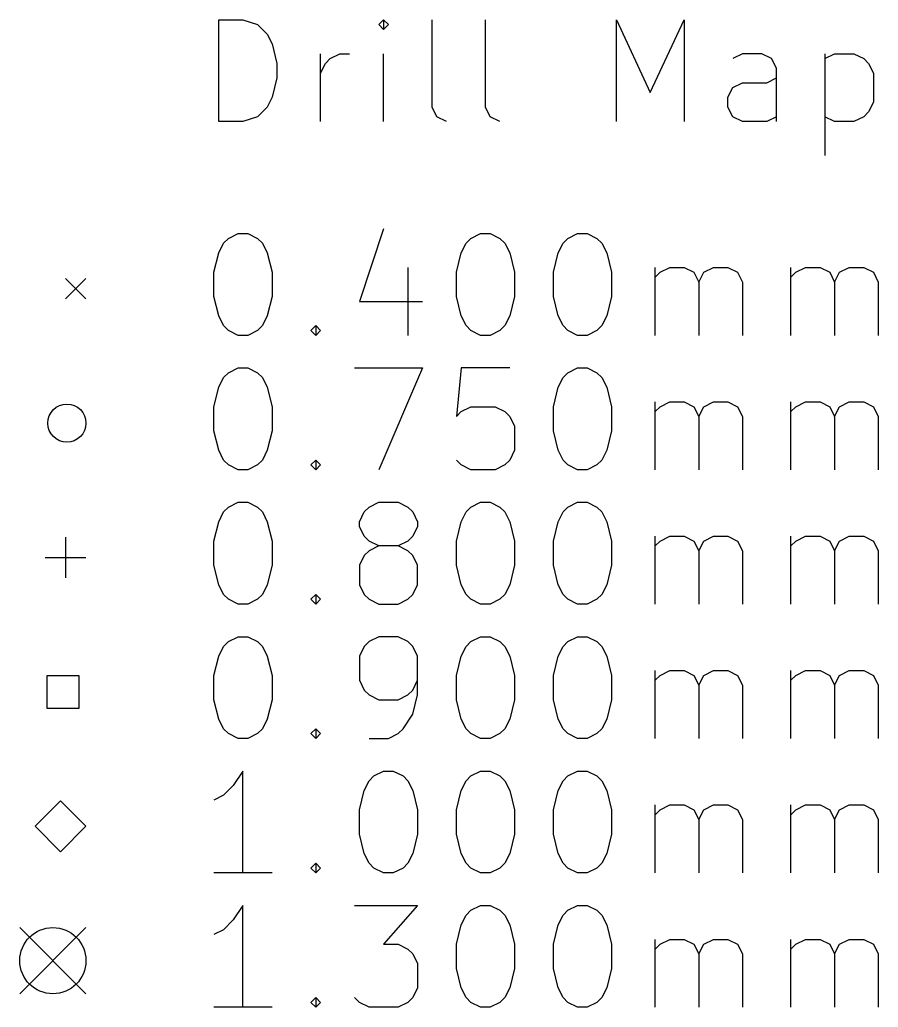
# Model space of a CAD drawing. Extents: x 107.9 to 175.6, y -119.3 to -40.6.
# Drawn here: x 107.89 to 124.76, y -118.58 to -99.18 of the extents above; entities that cross this region are included whole.
import ezdxf

# ---------------------------------------------------------------- set-up
doc = ezdxf.new("R2010")
doc.units = 0
doc.layers.add('BLACK', color=7, linetype='CONTINUOUS')

msp = doc.modelspace()

# ---------------------------------------------------------------- linework, layer by layer
at = {"layer": 'BLACK', "linetype": 'CONTINUOUS'}
for p, q in [((111.802768, -101.183838), (111.802768, -99.183838)), ((111.802768, -99.183838), (112.278958, -99.183838)), ((112.278958, -99.183838), (112.564673, -99.279076)), ((112.564673, -99.279076), (112.755149, -99.469552)), ((115.040863, -99.183838), (114.945625, -99.279076)), ((114.945625, -99.279076), (115.040863, -99.374314)), ((115.136101, -99.279076), (115.040863, -99.183838)), ((115.040863, -99.183838), (115.040863, -99.374314)), ((115.040863, -99.374314), (115.136101, -99.279076)), ((115.993244, -100.898123), (115.993244, -99.183838)), ((117.040863, -100.898123), (117.040863, -99.183838)), ((119.612292, -101.183838), (119.612292, -99.183838)), ((119.612292, -99.183838), (120.278959, -100.612409)), ((120.278959, -100.612409), (120.945625, -99.183838)), ((120.945625, -99.183838), (120.945625, -101.183838)), ((112.755149, -99.469552), (112.850387, -99.660028)), ((112.850387, -99.660028), (112.945625, -100.04098)), ((113.802768, -101.183838), (113.802768, -99.850504)), ((113.993244, -99.945742), (114.18372, -99.850504)), ((114.18372, -99.850504), (114.374197, -99.850504)), ((115.040863, -101.183838), (115.040863, -99.850504)), ((122.088482, -99.850504), (121.898006, -99.945742)), ((122.469435, -99.850504), (122.088482, -99.850504)), ((122.659911, -99.945742), (122.469435, -99.850504)), ((123.70753, -99.850504), (123.70753, -101.850504)), ((123.70753, -99.945742), (123.898006, -99.850504)), ((123.898006, -99.850504), (124.278959, -99.850504)), ((124.278959, -99.850504), (124.469435, -99.945742)), ((112.945625, -100.04098), (112.945625, -100.326695)), ((113.802768, -100.231457), (113.898006, -100.04098)), ((113.898006, -100.04098), (113.993244, -99.945742)), ((122.755149, -100.136219), (122.659911, -99.945742)), ((124.469435, -99.945742), (124.564673, -100.04098)), ((124.564673, -100.04098), (124.659911, -100.231457)), ((122.755149, -101.183838), (122.755149, -100.136219)), ((124.659911, -100.231457), (124.659911, -100.802885)), ((112.945625, -100.326695), (112.850387, -100.707647)), ((121.898006, -100.517171), (122.088482, -100.421933)), ((122.088482, -100.421933), (122.564673, -100.421933)), ((122.564673, -100.421933), (122.755149, -100.326695)), ((121.802768, -100.707647), (121.898006, -100.517171)), ((112.850387, -100.707647), (112.755149, -100.898123)), ((121.802768, -100.898123), (121.802768, -100.707647)), ((124.659911, -100.802885), (124.564673, -100.993361)), ((112.755149, -100.898123), (112.564673, -101.0886)), ((116.088482, -101.0886), (115.993244, -100.898123)), ((117.136101, -101.0886), (117.040863, -100.898123)), ((121.898006, -101.0886), (121.802768, -100.898123)), ((124.564673, -100.993361), (124.469435, -101.0886)), ((112.278958, -101.183838), (111.802768, -101.183838)), ((112.564673, -101.0886), (112.278958, -101.183838)), ((116.278958, -101.183838), (116.088482, -101.0886)), ((117.326577, -101.183838), (117.136101, -101.0886)), ((122.088482, -101.183838), (121.898006, -101.0886)), ((122.564673, -101.183838), (122.088482, -101.183838)), ((122.755149, -101.0886), (122.564673, -101.183838)), ((123.898006, -101.183838), (123.70753, -101.0886)), ((124.278959, -101.183838), (123.898006, -101.183838)), ((124.469435, -101.0886), (124.278959, -101.183838)), ((111.993244, -103.479076), (112.18372, -103.383838)), ((112.18372, -103.383838), (112.374197, -103.383838)), ((112.374197, -103.383838), (112.564673, -103.479076)), ((115.040863, -103.2886), (114.564673, -104.717171)), ((116.755149, -103.479076), (116.945625, -103.383838)), ((116.945625, -103.383838), (117.136102, -103.383838)), ((117.136102, -103.383838), (117.326578, -103.479076)), ((118.659911, -103.479076), (118.850387, -103.383838)), ((118.850387, -103.383838), (119.040864, -103.383838)), ((119.040864, -103.383838), (119.23134, -103.479076)), ((111.802768, -103.76479), (111.898006, -103.574314)), ((111.898006, -103.574314), (111.993244, -103.479076)), ((112.564673, -103.479076), (112.659911, -103.574314)), ((112.659911, -103.574314), (112.755149, -103.76479)), ((116.564673, -103.76479), (116.659911, -103.574314)), ((116.659911, -103.574314), (116.755149, -103.479076)), ((117.326578, -103.479076), (117.421816, -103.574314)), ((117.421816, -103.574314), (117.517054, -103.76479)), ((118.469435, -103.76479), (118.564673, -103.574314)), ((118.564673, -103.574314), (118.659911, -103.479076)), ((119.23134, -103.479076), (119.326578, -103.574314)), ((119.326578, -103.574314), (119.421816, -103.76479)), ((111.70753, -104.145742), (111.802768, -103.76479)), ((112.755149, -103.76479), (112.850387, -104.145742)), ((116.469435, -104.145742), (116.564673, -103.76479)), ((117.517054, -103.76479), (117.612292, -104.145742)), ((118.374197, -104.145742), (118.469435, -103.76479)), ((119.421816, -103.76479), (119.517054, -104.145742)), ((111.70753, -104.621933), (111.70753, -104.145742)), ((112.850387, -104.145742), (112.850387, -104.621933)), ((115.517054, -104.050504), (115.517054, -105.383838)), ((116.469435, -104.621933), (116.469435, -104.145742)), ((117.612292, -104.145742), (117.612292, -104.621933)), ((118.374197, -104.621933), (118.374197, -104.145742)), ((119.517054, -104.145742), (119.517054, -104.621933)), ((120.374197, -105.383838), (120.374197, -104.050504)), ((120.374197, -104.24098), (120.469435, -104.145742)), ((120.469435, -104.145742), (120.659911, -104.050504)), ((120.659911, -104.050504), (120.945626, -104.050504)), ((120.945626, -104.050504), (121.136102, -104.145742)), ((121.136102, -104.145742), (121.23134, -104.336219)), ((121.23134, -104.336219), (121.326578, -104.145742)), ((121.326578, -104.145742), (121.517054, -104.050504)), ((121.517054, -104.050504), (121.802768, -104.050504)), ((121.802768, -104.050504), (121.993245, -104.145742)), ((121.993245, -104.145742), (122.088483, -104.336219)), ((123.040864, -105.383838), (123.040864, -104.050504)), ((123.040864, -104.24098), (123.136102, -104.145742)), ((123.136102, -104.145742), (123.326578, -104.050504)), ((123.326578, -104.050504), (123.612293, -104.050504)), ((123.612293, -104.050504), (123.802769, -104.145742)), ((123.802769, -104.145742), (123.898007, -104.336219)), ((123.898007, -104.336219), (123.993245, -104.145742)), ((123.993245, -104.145742), (124.183721, -104.050504)), ((124.183721, -104.050504), (124.469435, -104.050504)), ((124.469435, -104.050504), (124.659912, -104.145742)), ((124.659912, -104.145742), (124.75515, -104.336219)), ((108.795, -104.269), (109.195, -104.669)), ((109.195, -104.269), (108.795, -104.669)), ((121.23134, -104.336219), (121.23134, -105.383838)), ((122.088483, -104.336219), (122.088483, -105.383838)), ((123.898007, -104.336219), (123.898007, -105.383838)), ((124.75515, -104.336219), (124.75515, -105.383838)), ((111.802768, -105.002885), (111.70753, -104.621933)), ((112.850387, -104.621933), (112.755149, -105.002885)), ((114.564673, -104.717171), (115.802768, -104.717171)), ((116.564673, -105.002885), (116.469435, -104.621933)), ((117.612292, -104.621933), (117.517054, -105.002885)), ((118.469435, -105.002885), (118.374197, -104.621933)), ((119.517054, -104.621933), (119.421816, -105.002885)), ((111.898006, -105.193361), (111.802768, -105.002885)), ((112.755149, -105.002885), (112.659911, -105.193361)), ((116.659911, -105.193361), (116.564673, -105.002885)), ((117.517054, -105.002885), (117.421816, -105.193361)), ((118.564673, -105.193361), (118.469435, -105.002885)), ((119.421816, -105.002885), (119.326578, -105.193361)), ((111.993244, -105.2886), (111.898006, -105.193361)), ((112.18372, -105.383838), (111.993244, -105.2886)), ((112.564673, -105.2886), (112.374197, -105.383838)), ((112.659911, -105.193361), (112.564673, -105.2886)), ((113.612292, -105.2886), (113.70753, -105.193361)), ((113.70753, -105.383838), (113.612292, -105.2886)), ((113.70753, -105.193361), (113.802768, -105.2886)), ((113.70753, -105.193361), (113.70753, -105.383838)), ((113.802768, -105.2886), (113.70753, -105.383838)), ((116.755149, -105.2886), (116.659911, -105.193361)), ((116.945625, -105.383838), (116.755149, -105.2886)), ((117.326578, -105.2886), (117.136102, -105.383838)), ((117.421816, -105.193361), (117.326578, -105.2886)), ((118.659911, -105.2886), (118.564673, -105.193361)), ((118.850387, -105.383838), (118.659911, -105.2886)), ((119.23134, -105.2886), (119.040864, -105.383838)), ((119.326578, -105.193361), (119.23134, -105.2886)), ((112.374197, -105.383838), (112.18372, -105.383838)), ((117.136102, -105.383838), (116.945625, -105.383838)), ((119.040864, -105.383838), (118.850387, -105.383838)), ((111.993244, -106.119076), (112.18372, -106.023838)), ((112.18372, -106.023838), (112.374197, -106.023838)), ((112.374197, -106.023838), (112.564673, -106.119076)), ((114.469435, -106.023838), (115.802768, -106.023838)), ((115.802768, -106.023838), (114.945625, -108.023838)), ((116.564673, -106.023838), (116.469435, -106.976219)), ((117.517054, -106.023838), (116.564673, -106.023838)), ((118.659911, -106.119076), (118.850387, -106.023838)), ((118.850387, -106.023838), (119.040864, -106.023838)), ((119.040864, -106.023838), (119.23134, -106.119076)), ((111.802768, -106.40479), (111.898006, -106.214314)), ((111.898006, -106.214314), (111.993244, -106.119076)), ((112.564673, -106.119076), (112.659911, -106.214314)), ((112.659911, -106.214314), (112.755149, -106.40479)), ((118.469435, -106.40479), (118.564673, -106.214314)), ((118.564673, -106.214314), (118.659911, -106.119076)), ((119.23134, -106.119076), (119.326578, -106.214314)), ((119.326578, -106.214314), (119.421816, -106.40479)), ((111.70753, -106.785742), (111.802768, -106.40479)), ((112.755149, -106.40479), (112.850387, -106.785742)), ((118.374197, -106.785742), (118.469435, -106.40479)), ((119.421816, -106.40479), (119.517054, -106.785742)), ((120.374197, -108.023838), (120.374197, -106.690504)), ((120.469435, -106.785742), (120.659911, -106.690504)), ((120.659911, -106.690504), (120.945626, -106.690504)), ((120.945626, -106.690504), (121.136102, -106.785742)), ((121.326578, -106.785742), (121.517054, -106.690504)), ((121.517054, -106.690504), (121.802768, -106.690504)), ((121.802768, -106.690504), (121.993245, -106.785742)), ((123.040864, -108.023838), (123.040864, -106.690504)), ((123.136102, -106.785742), (123.326578, -106.690504)), ((123.326578, -106.690504), (123.612293, -106.690504)), ((123.612293, -106.690504), (123.802769, -106.785742)), ((123.993245, -106.785742), (124.183721, -106.690504)), ((124.183721, -106.690504), (124.469435, -106.690504)), ((124.469435, -106.690504), (124.659912, -106.785742)), ((111.70753, -107.261933), (111.70753, -106.785742)), ((112.850387, -106.785742), (112.850387, -107.261933)), ((116.469435, -106.976219), (116.564673, -106.88098)), ((116.564673, -106.88098), (116.755149, -106.785742)), ((116.755149, -106.785742), (117.23134, -106.785742)), ((117.23134, -106.785742), (117.421816, -106.88098)), ((117.421816, -106.88098), (117.517054, -106.976219)), ((118.374197, -107.261933), (118.374197, -106.785742)), ((119.517054, -106.785742), (119.517054, -107.261933)), ((120.374197, -106.88098), (120.469435, -106.785742)), ((121.136102, -106.785742), (121.23134, -106.976219)), ((121.23134, -106.976219), (121.326578, -106.785742)), ((121.993245, -106.785742), (122.088483, -106.976219)), ((123.040864, -106.88098), (123.136102, -106.785742)), ((123.802769, -106.785742), (123.898007, -106.976219)), ((123.898007, -106.976219), (123.993245, -106.785742)), ((124.659912, -106.785742), (124.75515, -106.976219)), ((117.517054, -106.976219), (117.612292, -107.166695)), ((121.23134, -106.976219), (121.23134, -108.023838)), ((122.088483, -106.976219), (122.088483, -108.023838)), ((123.898007, -106.976219), (123.898007, -108.023838)), ((124.75515, -106.976219), (124.75515, -108.023838)), ((111.802768, -107.642885), (111.70753, -107.261933)), ((112.850387, -107.261933), (112.755149, -107.642885)), ((117.612292, -107.166695), (117.612292, -107.642885)), ((118.469435, -107.642885), (118.374197, -107.261933)), ((119.517054, -107.261933), (119.421816, -107.642885)), ((111.898006, -107.833361), (111.802768, -107.642885)), ((112.755149, -107.642885), (112.659911, -107.833361)), ((117.612292, -107.642885), (117.517054, -107.833361)), ((118.564673, -107.833361), (118.469435, -107.642885)), ((119.421816, -107.642885), (119.326578, -107.833361)), ((111.993244, -107.9286), (111.898006, -107.833361)), ((112.659911, -107.833361), (112.564673, -107.9286)), ((113.612292, -107.9286), (113.70753, -107.833361)), ((113.70753, -107.833361), (113.802768, -107.9286)), ((113.70753, -107.833361), (113.70753, -108.023838)), ((116.564673, -107.9286), (116.469435, -107.833361)), ((117.517054, -107.833361), (117.421816, -107.9286)), ((118.659911, -107.9286), (118.564673, -107.833361)), ((119.326578, -107.833361), (119.23134, -107.9286)), ((112.18372, -108.023838), (111.993244, -107.9286)), ((112.374197, -108.023838), (112.18372, -108.023838)), ((112.564673, -107.9286), (112.374197, -108.023838)), ((113.70753, -108.023838), (113.612292, -107.9286)), ((113.802768, -107.9286), (113.70753, -108.023838)), ((116.755149, -108.023838), (116.564673, -107.9286)), ((117.23134, -108.023838), (116.755149, -108.023838)), ((117.421816, -107.9286), (117.23134, -108.023838)), ((118.850387, -108.023838), (118.659911, -107.9286)), ((119.040864, -108.023838), (118.850387, -108.023838)), ((119.23134, -107.9286), (119.040864, -108.023838)), ((111.898006, -108.854314), (111.993244, -108.759076)), ((111.993244, -108.759076), (112.18372, -108.663838)), ((112.18372, -108.663838), (112.374197, -108.663838)), ((112.374197, -108.663838), (112.564673, -108.759076)), ((112.564673, -108.759076), (112.659911, -108.854314)), ((114.659911, -108.854314), (114.755149, -108.759076)), ((114.755149, -108.759076), (114.945625, -108.663838)), ((114.945625, -108.663838), (115.326578, -108.663838)), ((115.326578, -108.663838), (115.517054, -108.759076)), ((115.517054, -108.759076), (115.612292, -108.854314)), ((116.659911, -108.854314), (116.755149, -108.759076)), ((116.755149, -108.759076), (116.945625, -108.663838)), ((116.945625, -108.663838), (117.136102, -108.663838)), ((117.136102, -108.663838), (117.326578, -108.759076)), ((117.326578, -108.759076), (117.421816, -108.854314)), ((118.564673, -108.854314), (118.659911, -108.759076)), ((118.659911, -108.759076), (118.850387, -108.663838)), ((118.850387, -108.663838), (119.040864, -108.663838)), ((119.040864, -108.663838), (119.23134, -108.759076)), ((119.23134, -108.759076), (119.326578, -108.854314)), ((111.802768, -109.04479), (111.898006, -108.854314)), ((112.659911, -108.854314), (112.755149, -109.04479)), ((114.564673, -109.04479), (114.659911, -108.854314)), ((115.612292, -108.854314), (115.70753, -109.04479)), ((116.564673, -109.04479), (116.659911, -108.854314)), ((117.421816, -108.854314), (117.517054, -109.04479)), ((118.469435, -109.04479), (118.564673, -108.854314)), ((119.326578, -108.854314), (119.421816, -109.04479)), ((111.70753, -109.425742), (111.802768, -109.04479)), ((112.755149, -109.04479), (112.850387, -109.425742)), ((114.564673, -109.140028), (114.564673, -109.04479)), ((114.659911, -109.330504), (114.564673, -109.140028)), ((115.70753, -109.140028), (115.612292, -109.330504)), ((115.70753, -109.04479), (115.70753, -109.140028)), ((116.469435, -109.425742), (116.564673, -109.04479)), ((117.517054, -109.04479), (117.612292, -109.425742)), ((118.374197, -109.425742), (118.469435, -109.04479)), ((119.421816, -109.04479), (119.517054, -109.425742)), ((108.795, -109.349), (108.795, -110.149)), ((114.755149, -109.425742), (114.659911, -109.330504)), ((115.612292, -109.330504), (115.517054, -109.425742)), ((120.374197, -110.663838), (120.374197, -109.330504)), ((120.469435, -109.425742), (120.659911, -109.330504)), ((120.659911, -109.330504), (120.945626, -109.330504)), ((120.945626, -109.330504), (121.136102, -109.425742)), ((121.326578, -109.425742), (121.517054, -109.330504)), ((121.517054, -109.330504), (121.802768, -109.330504)), ((121.802768, -109.330504), (121.993245, -109.425742)), ((123.040864, -110.663838), (123.040864, -109.330504)), ((123.136102, -109.425742), (123.326578, -109.330504)), ((123.326578, -109.330504), (123.612293, -109.330504)), ((123.612293, -109.330504), (123.802769, -109.425742)), ((123.993245, -109.425742), (124.183721, -109.330504)), ((124.183721, -109.330504), (124.469435, -109.330504)), ((124.469435, -109.330504), (124.659912, -109.425742)), ((111.70753, -109.901933), (111.70753, -109.425742)), ((112.850387, -109.425742), (112.850387, -109.901933)), ((114.945625, -109.52098), (114.755149, -109.425742)), ((114.945625, -109.52098), (114.755149, -109.616219)), ((115.326578, -109.52098), (114.945625, -109.52098)), ((115.517054, -109.425742), (115.326578, -109.52098)), ((115.517054, -109.616219), (115.326578, -109.52098)), ((116.469435, -109.901933), (116.469435, -109.425742)), ((117.612292, -109.425742), (117.612292, -109.901933)), ((118.374197, -109.901933), (118.374197, -109.425742)), ((119.517054, -109.425742), (119.517054, -109.901933)), ((120.374197, -109.52098), (120.469435, -109.425742)), ((121.136102, -109.425742), (121.23134, -109.616219)), ((121.23134, -109.616219), (121.326578, -109.425742)), ((121.993245, -109.425742), (122.088483, -109.616219)), ((123.040864, -109.52098), (123.136102, -109.425742)), ((123.802769, -109.425742), (123.898007, -109.616219)), ((123.898007, -109.616219), (123.993245, -109.425742)), ((124.659912, -109.425742), (124.75515, -109.616219)), ((108.395, -109.749), (109.195, -109.749)), ((114.659911, -109.711457), (114.564673, -109.901933)), ((114.755149, -109.616219), (114.659911, -109.711457)), ((115.612292, -109.711457), (115.517054, -109.616219)), ((115.70753, -109.901933), (115.612292, -109.711457)), ((121.23134, -109.616219), (121.23134, -110.663838)), ((122.088483, -109.616219), (122.088483, -110.663838)), ((123.898007, -109.616219), (123.898007, -110.663838)), ((124.75515, -109.616219), (124.75515, -110.663838)), ((111.802768, -110.282885), (111.70753, -109.901933)), ((112.850387, -109.901933), (112.755149, -110.282885)), ((114.564673, -109.901933), (114.564673, -110.282885)), ((115.70753, -110.282885), (115.70753, -109.901933)), ((116.564673, -110.282885), (116.469435, -109.901933)), ((117.612292, -109.901933), (117.517054, -110.282885)), ((118.469435, -110.282885), (118.374197, -109.901933)), ((119.517054, -109.901933), (119.421816, -110.282885)), ((111.898006, -110.473361), (111.802768, -110.282885)), ((112.755149, -110.282885), (112.659911, -110.473361)), ((114.564673, -110.282885), (114.659911, -110.473361)), ((115.612292, -110.473361), (115.70753, -110.282885)), ((116.659911, -110.473361), (116.564673, -110.282885)), ((117.517054, -110.282885), (117.421816, -110.473361)), ((118.564673, -110.473361), (118.469435, -110.282885)), ((119.421816, -110.282885), (119.326578, -110.473361)), ((111.993244, -110.5686), (111.898006, -110.473361)), ((112.18372, -110.663838), (111.993244, -110.5686)), ((112.564673, -110.5686), (112.374197, -110.663838)), ((112.659911, -110.473361), (112.564673, -110.5686)), ((113.612292, -110.5686), (113.70753, -110.473361)), ((113.70753, -110.663838), (113.612292, -110.5686)), ((113.70753, -110.473361), (113.802768, -110.5686)), ((113.70753, -110.473361), (113.70753, -110.663838)), ((113.802768, -110.5686), (113.70753, -110.663838)), ((114.659911, -110.473361), (114.755149, -110.5686)), ((114.755149, -110.5686), (114.945625, -110.663838)), ((115.326578, -110.663838), (115.517054, -110.5686)), ((115.517054, -110.5686), (115.612292, -110.473361)), ((116.755149, -110.5686), (116.659911, -110.473361)), ((116.945625, -110.663838), (116.755149, -110.5686)), ((117.326578, -110.5686), (117.136102, -110.663838)), ((117.421816, -110.473361), (117.326578, -110.5686)), ((118.659911, -110.5686), (118.564673, -110.473361)), ((118.850387, -110.663838), (118.659911, -110.5686)), ((119.23134, -110.5686), (119.040864, -110.663838)), ((119.326578, -110.473361), (119.23134, -110.5686)), ((112.374197, -110.663838), (112.18372, -110.663838)), ((114.945625, -110.663838), (115.326578, -110.663838)), ((117.136102, -110.663838), (116.945625, -110.663838)), ((119.040864, -110.663838), (118.850387, -110.663838)), ((111.993244, -111.399076), (112.18372, -111.303838)), ((112.18372, -111.303838), (112.374197, -111.303838)), ((112.374197, -111.303838), (112.564673, -111.399076)), ((114.945625, -111.303838), (114.755149, -111.399076)), ((115.326578, -111.303838), (114.945625, -111.303838)), ((115.517054, -111.399076), (115.326578, -111.303838)), ((116.755149, -111.399076), (116.945625, -111.303838)), ((116.945625, -111.303838), (117.136102, -111.303838)), ((117.136102, -111.303838), (117.326578, -111.399076)), ((118.659911, -111.399076), (118.850387, -111.303838)), ((118.850387, -111.303838), (119.040864, -111.303838)), ((119.040864, -111.303838), (119.23134, -111.399076)), ((111.802768, -111.68479), (111.898006, -111.494314)), ((111.898006, -111.494314), (111.993244, -111.399076)), ((112.564673, -111.399076), (112.659911, -111.494314)), ((112.659911, -111.494314), (112.755149, -111.68479)), ((114.659911, -111.494314), (114.564673, -111.68479)), ((114.755149, -111.399076), (114.659911, -111.494314)), ((115.612292, -111.494314), (115.517054, -111.399076)), ((115.70753, -111.68479), (115.612292, -111.494314)), ((116.564673, -111.68479), (116.659911, -111.494314)), ((116.659911, -111.494314), (116.755149, -111.399076)), ((117.326578, -111.399076), (117.421816, -111.494314)), ((117.421816, -111.494314), (117.517054, -111.68479)), ((118.469435, -111.68479), (118.564673, -111.494314)), ((118.564673, -111.494314), (118.659911, -111.399076)), ((119.23134, -111.399076), (119.326578, -111.494314)), ((119.326578, -111.494314), (119.421816, -111.68479)), ((111.70753, -112.065742), (111.802768, -111.68479)), ((112.755149, -111.68479), (112.850387, -112.065742)), ((114.564673, -111.68479), (114.564673, -112.16098)), ((115.70753, -112.446695), (115.70753, -111.68479)), ((116.469435, -112.065742), (116.564673, -111.68479)), ((117.517054, -111.68479), (117.612292, -112.065742)), ((118.374197, -112.065742), (118.469435, -111.68479)), ((119.421816, -111.68479), (119.517054, -112.065742)), ((109.063201, -112.070799), (108.426799, -112.070799)), ((108.426799, -112.070799), (108.426799, -112.707201)), ((109.063201, -112.707201), (109.063201, -112.070799)), ((111.70753, -112.541933), (111.70753, -112.065742)), ((112.850387, -112.065742), (112.850387, -112.541933)), ((116.469435, -112.541933), (116.469435, -112.065742)), ((117.612292, -112.065742), (117.612292, -112.541933)), ((118.374197, -112.541933), (118.374197, -112.065742)), ((119.517054, -112.065742), (119.517054, -112.541933)), ((120.374197, -113.303838), (120.374197, -111.970504)), ((120.374197, -112.16098), (120.469435, -112.065742)), ((120.469435, -112.065742), (120.659911, -111.970504)), ((120.659911, -111.970504), (120.945626, -111.970504)), ((120.945626, -111.970504), (121.136102, -112.065742)), ((121.136102, -112.065742), (121.23134, -112.256219)), ((121.23134, -112.256219), (121.326578, -112.065742)), ((121.326578, -112.065742), (121.517054, -111.970504)), ((121.517054, -111.970504), (121.802768, -111.970504)), ((121.802768, -111.970504), (121.993245, -112.065742)), ((121.993245, -112.065742), (122.088483, -112.256219)), ((123.040864, -113.303838), (123.040864, -111.970504)), ((123.040864, -112.16098), (123.136102, -112.065742)), ((123.136102, -112.065742), (123.326578, -111.970504)), ((123.326578, -111.970504), (123.612293, -111.970504)), ((123.612293, -111.970504), (123.802769, -112.065742)), ((123.802769, -112.065742), (123.898007, -112.256219)), ((123.898007, -112.256219), (123.993245, -112.065742)), ((123.993245, -112.065742), (124.183721, -111.970504)), ((124.183721, -111.970504), (124.469435, -111.970504)), ((124.469435, -111.970504), (124.659912, -112.065742)), ((124.659912, -112.065742), (124.75515, -112.256219)), ((114.564673, -112.16098), (114.659911, -112.351457)), ((115.612292, -112.351457), (115.70753, -112.16098)), ((121.23134, -112.256219), (121.23134, -113.303838)), ((122.088483, -112.256219), (122.088483, -113.303838)), ((123.898007, -112.256219), (123.898007, -113.303838)), ((124.75515, -112.256219), (124.75515, -113.303838)), ((114.659911, -112.351457), (114.755149, -112.446695)), ((114.755149, -112.446695), (114.945625, -112.541933)), ((115.326578, -112.541933), (115.517054, -112.446695)), ((115.517054, -112.446695), (115.612292, -112.351457)), ((115.612292, -112.827647), (115.70753, -112.446695)), ((108.426799, -112.707201), (109.063201, -112.707201)), ((111.802768, -112.922885), (111.70753, -112.541933)), ((112.850387, -112.541933), (112.755149, -112.922885)), ((114.945625, -112.541933), (115.326578, -112.541933)), ((116.564673, -112.922885), (116.469435, -112.541933)), ((117.612292, -112.541933), (117.517054, -112.922885)), ((118.469435, -112.922885), (118.374197, -112.541933)), ((119.517054, -112.541933), (119.421816, -112.922885)), ((115.421816, -113.113361), (115.612292, -112.827647)), ((111.898006, -113.113361), (111.802768, -112.922885)), ((112.755149, -112.922885), (112.659911, -113.113361)), ((116.659911, -113.113361), (116.564673, -112.922885)), ((117.517054, -112.922885), (117.421816, -113.113361)), ((118.564673, -113.113361), (118.469435, -112.922885)), ((119.421816, -112.922885), (119.326578, -113.113361)), ((111.993244, -113.2086), (111.898006, -113.113361)), ((112.18372, -113.303838), (111.993244, -113.2086)), ((112.564673, -113.2086), (112.374197, -113.303838)), ((112.659911, -113.113361), (112.564673, -113.2086)), ((113.612292, -113.2086), (113.70753, -113.113361)), ((113.70753, -113.303838), (113.612292, -113.2086)), ((113.70753, -113.113361), (113.802768, -113.2086)), ((113.70753, -113.113361), (113.70753, -113.303838)), ((113.802768, -113.2086), (113.70753, -113.303838)), ((115.136101, -113.303838), (115.326578, -113.2086)), ((115.326578, -113.2086), (115.421816, -113.113361)), ((116.755149, -113.2086), (116.659911, -113.113361)), ((116.945625, -113.303838), (116.755149, -113.2086)), ((117.326578, -113.2086), (117.136102, -113.303838)), ((117.421816, -113.113361), (117.326578, -113.2086)), ((118.659911, -113.2086), (118.564673, -113.113361)), ((118.850387, -113.303838), (118.659911, -113.2086)), ((119.23134, -113.2086), (119.040864, -113.303838)), ((119.326578, -113.113361), (119.23134, -113.2086)), ((112.374197, -113.303838), (112.18372, -113.303838)), ((114.755149, -113.303838), (115.136101, -113.303838)), ((117.136102, -113.303838), (116.945625, -113.303838)), ((119.040864, -113.303838), (118.850387, -113.303838)), ((112.278958, -113.943838), (112.088482, -114.229552)), ((112.278958, -115.943838), (112.278958, -113.943838)), ((114.755149, -114.134314), (114.850387, -114.039076)), ((114.850387, -114.039076), (115.040863, -113.943838)), ((115.040863, -113.943838), (115.23134, -113.943838)), ((115.23134, -113.943838), (115.421816, -114.039076)), ((115.421816, -114.039076), (115.517054, -114.134314)), ((116.659911, -114.134314), (116.755149, -114.039076)), ((116.755149, -114.039076), (116.945625, -113.943838)), ((116.945625, -113.943838), (117.136102, -113.943838)), ((117.136102, -113.943838), (117.326578, -114.039076)), ((117.326578, -114.039076), (117.421816, -114.134314)), ((118.564673, -114.134314), (118.659911, -114.039076)), ((118.659911, -114.039076), (118.850387, -113.943838)), ((118.850387, -113.943838), (119.040864, -113.943838)), ((119.040864, -113.943838), (119.23134, -114.039076)), ((119.23134, -114.039076), (119.326578, -114.134314)), ((112.088482, -114.229552), (111.898006, -114.420028)), ((114.659911, -114.32479), (114.755149, -114.134314)), ((115.517054, -114.134314), (115.612292, -114.32479)), ((116.564673, -114.32479), (116.659911, -114.134314)), ((117.421816, -114.134314), (117.517054, -114.32479)), ((118.469435, -114.32479), (118.564673, -114.134314)), ((119.326578, -114.134314), (119.421816, -114.32479)), ((111.898006, -114.420028), (111.70753, -114.515266)), ((114.564673, -114.705742), (114.659911, -114.32479)), ((115.612292, -114.32479), (115.70753, -114.705742)), ((116.469435, -114.705742), (116.564673, -114.32479)), ((117.517054, -114.32479), (117.612292, -114.705742)), ((118.374197, -114.705742), (118.469435, -114.32479)), ((119.421816, -114.32479), (119.517054, -114.705742)), ((108.695, -114.529), (108.195, -115.029)), ((109.195, -115.029), (108.695, -114.529)), ((120.374197, -115.943838), (120.374197, -114.610504)), ((120.469435, -114.705742), (120.659911, -114.610504)), ((120.659911, -114.610504), (120.945626, -114.610504)), ((120.945626, -114.610504), (121.136102, -114.705742)), ((121.326578, -114.705742), (121.517054, -114.610504)), ((121.517054, -114.610504), (121.802768, -114.610504)), ((121.802768, -114.610504), (121.993245, -114.705742)), ((123.040864, -115.943838), (123.040864, -114.610504)), ((123.136102, -114.705742), (123.326578, -114.610504)), ((123.326578, -114.610504), (123.612293, -114.610504)), ((123.612293, -114.610504), (123.802769, -114.705742)), ((123.993245, -114.705742), (124.183721, -114.610504)), ((124.183721, -114.610504), (124.469435, -114.610504)), ((124.469435, -114.610504), (124.659912, -114.705742)), ((114.564673, -115.181933), (114.564673, -114.705742)), ((115.70753, -114.705742), (115.70753, -115.181933)), ((116.469435, -115.181933), (116.469435, -114.705742)), ((117.612292, -114.705742), (117.612292, -115.181933)), ((118.374197, -115.181933), (118.374197, -114.705742)), ((119.517054, -114.705742), (119.517054, -115.181933)), ((120.374197, -114.80098), (120.469435, -114.705742)), ((121.136102, -114.705742), (121.23134, -114.896219)), ((121.23134, -114.896219), (121.326578, -114.705742)), ((121.993245, -114.705742), (122.088483, -114.896219)), ((123.040864, -114.80098), (123.136102, -114.705742)), ((123.802769, -114.705742), (123.898007, -114.896219)), ((123.898007, -114.896219), (123.993245, -114.705742)), ((124.659912, -114.705742), (124.75515, -114.896219)), ((108.195, -115.029), (108.695, -115.529)), ((108.695, -115.529), (109.195, -115.029)), ((121.23134, -114.896219), (121.23134, -115.943838)), ((122.088483, -114.896219), (122.088483, -115.943838)), ((123.898007, -114.896219), (123.898007, -115.943838)), ((124.75515, -114.896219), (124.75515, -115.943838)), ((114.659911, -115.562885), (114.564673, -115.181933)), ((115.70753, -115.181933), (115.612292, -115.562885)), ((116.564673, -115.562885), (116.469435, -115.181933)), ((117.612292, -115.181933), (117.517054, -115.562885)), ((118.469435, -115.562885), (118.374197, -115.181933)), ((119.517054, -115.181933), (119.421816, -115.562885)), ((114.755149, -115.753361), (114.659911, -115.562885)), ((115.612292, -115.562885), (115.517054, -115.753361)), ((116.659911, -115.753361), (116.564673, -115.562885)), ((117.517054, -115.562885), (117.421816, -115.753361)), ((118.564673, -115.753361), (118.469435, -115.562885)), ((119.421816, -115.562885), (119.326578, -115.753361)), ((113.612292, -115.8486), (113.70753, -115.753361)), ((113.70753, -115.753361), (113.802768, -115.8486)), ((113.70753, -115.753361), (113.70753, -115.943838)), ((114.850387, -115.8486), (114.755149, -115.753361)), ((115.517054, -115.753361), (115.421816, -115.8486)), ((116.755149, -115.8486), (116.659911, -115.753361)), ((117.421816, -115.753361), (117.326578, -115.8486)), ((118.659911, -115.8486), (118.564673, -115.753361)), ((119.326578, -115.753361), (119.23134, -115.8486)), ((112.850387, -115.943838), (111.70753, -115.943838)), ((113.70753, -115.943838), (113.612292, -115.8486)), ((113.802768, -115.8486), (113.70753, -115.943838)), ((115.040863, -115.943838), (114.850387, -115.8486)), ((115.23134, -115.943838), (115.040863, -115.943838)), ((115.421816, -115.8486), (115.23134, -115.943838)), ((116.945625, -115.943838), (116.755149, -115.8486)), ((117.136102, -115.943838), (116.945625, -115.943838)), ((117.326578, -115.8486), (117.136102, -115.943838)), ((118.850387, -115.943838), (118.659911, -115.8486)), ((119.040864, -115.943838), (118.850387, -115.943838)), ((119.23134, -115.8486), (119.040864, -115.943838)), ((112.278958, -116.583838), (112.088482, -116.869552)), ((112.278958, -118.583838), (112.278958, -116.583838)), ((114.469435, -116.583838), (115.70753, -116.583838)), ((115.70753, -116.583838), (115.040863, -117.345742)), ((116.755149, -116.679076), (116.945625, -116.583838)), ((116.945625, -116.583838), (117.136102, -116.583838)), ((117.136102, -116.583838), (117.326578, -116.679076)), ((118.659911, -116.679076), (118.850387, -116.583838)), ((118.850387, -116.583838), (119.040864, -116.583838)), ((119.040864, -116.583838), (119.23134, -116.679076)), ((116.564673, -116.96479), (116.659911, -116.774314)), ((116.659911, -116.774314), (116.755149, -116.679076)), ((117.326578, -116.679076), (117.421816, -116.774314)), ((117.421816, -116.774314), (117.517054, -116.96479)), ((118.469435, -116.96479), (118.564673, -116.774314)), ((118.564673, -116.774314), (118.659911, -116.679076)), ((119.23134, -116.679076), (119.326578, -116.774314)), ((119.326578, -116.774314), (119.421816, -116.96479)), ((112.088482, -116.869552), (111.898006, -117.060028)), ((116.469435, -117.345742), (116.564673, -116.96479)), ((117.517054, -116.96479), (117.612292, -117.345742)), ((118.374197, -117.345742), (118.469435, -116.96479)), ((119.421816, -116.96479), (119.517054, -117.345742)), ((107.895, -117.019), (109.195, -118.319)), ((109.195, -117.019), (107.895, -118.319)), ((111.898006, -117.060028), (111.70753, -117.155266)), ((115.040863, -117.345742), (115.326578, -117.345742)), ((115.326578, -117.345742), (115.517054, -117.44098)), ((116.469435, -117.821933), (116.469435, -117.345742)), ((117.612292, -117.345742), (117.612292, -117.821933)), ((118.374197, -117.821933), (118.374197, -117.345742)), ((119.517054, -117.345742), (119.517054, -117.821933)), ((120.374197, -118.583838), (120.374197, -117.250504)), ((120.374197, -117.44098), (120.469435, -117.345742)), ((120.469435, -117.345742), (120.659911, -117.250504)), ((120.659911, -117.250504), (120.945626, -117.250504)), ((120.945626, -117.250504), (121.136102, -117.345742)), ((121.136102, -117.345742), (121.23134, -117.536219)), ((121.23134, -117.536219), (121.326578, -117.345742)), ((121.326578, -117.345742), (121.517054, -117.250504)), ((121.517054, -117.250504), (121.802768, -117.250504)), ((121.802768, -117.250504), (121.993245, -117.345742)), ((121.993245, -117.345742), (122.088483, -117.536219)), ((123.040864, -118.583838), (123.040864, -117.250504)), ((123.040864, -117.44098), (123.136102, -117.345742)), ((123.136102, -117.345742), (123.326578, -117.250504)), ((123.326578, -117.250504), (123.612293, -117.250504)), ((123.612293, -117.250504), (123.802769, -117.345742)), ((123.802769, -117.345742), (123.898007, -117.536219)), ((123.898007, -117.536219), (123.993245, -117.345742)), ((123.993245, -117.345742), (124.183721, -117.250504)), ((124.183721, -117.250504), (124.469435, -117.250504)), ((124.469435, -117.250504), (124.659912, -117.345742)), ((124.659912, -117.345742), (124.75515, -117.536219)), ((115.517054, -117.44098), (115.612292, -117.536219)), ((115.612292, -117.536219), (115.70753, -117.726695)), ((121.23134, -117.536219), (121.23134, -118.583838)), ((122.088483, -117.536219), (122.088483, -118.583838)), ((123.898007, -117.536219), (123.898007, -118.583838)), ((124.75515, -117.536219), (124.75515, -118.583838)), ((115.70753, -117.726695), (115.70753, -118.202885)), ((116.564673, -118.202885), (116.469435, -117.821933)), ((117.612292, -117.821933), (117.517054, -118.202885)), ((118.469435, -118.202885), (118.374197, -117.821933)), ((119.517054, -117.821933), (119.421816, -118.202885)), ((115.70753, -118.202885), (115.612292, -118.393361)), ((116.659911, -118.393361), (116.564673, -118.202885)), ((117.517054, -118.202885), (117.421816, -118.393361)), ((118.564673, -118.393361), (118.469435, -118.202885)), ((119.421816, -118.202885), (119.326578, -118.393361)), ((113.612292, -118.4886), (113.70753, -118.393361)), ((113.70753, -118.583838), (113.612292, -118.4886)), ((113.70753, -118.393361), (113.802768, -118.4886)), ((113.70753, -118.393361), (113.70753, -118.583838)), ((113.802768, -118.4886), (113.70753, -118.583838)), ((114.564673, -118.4886), (114.469435, -118.393361)), ((114.755149, -118.583838), (114.564673, -118.4886)), ((115.517054, -118.4886), (115.326578, -118.583838)), ((115.612292, -118.393361), (115.517054, -118.4886)), ((116.755149, -118.4886), (116.659911, -118.393361)), ((116.945625, -118.583838), (116.755149, -118.4886)), ((117.326578, -118.4886), (117.136102, -118.583838)), ((117.421816, -118.393361), (117.326578, -118.4886)), ((118.659911, -118.4886), (118.564673, -118.393361)), ((118.850387, -118.583838), (118.659911, -118.4886)), ((119.23134, -118.4886), (119.040864, -118.583838)), ((119.326578, -118.393361), (119.23134, -118.4886)), ((112.850387, -118.583838), (111.70753, -118.583838)), ((115.326578, -118.583838), (114.755149, -118.583838)), ((117.136102, -118.583838), (116.945625, -118.583838)), ((119.040864, -118.583838), (118.850387, -118.583838))]:
    msp.add_line(p, q, dxfattribs=at)
at = {"layer": 'BLACK'}
for centre, radius in [((108.82, -107.109), 0.375), ((108.545, -117.669), 0.65)]:
    msp.add_circle(centre, radius, dxfattribs=at)

doc.saveas('drawing.dxf')
